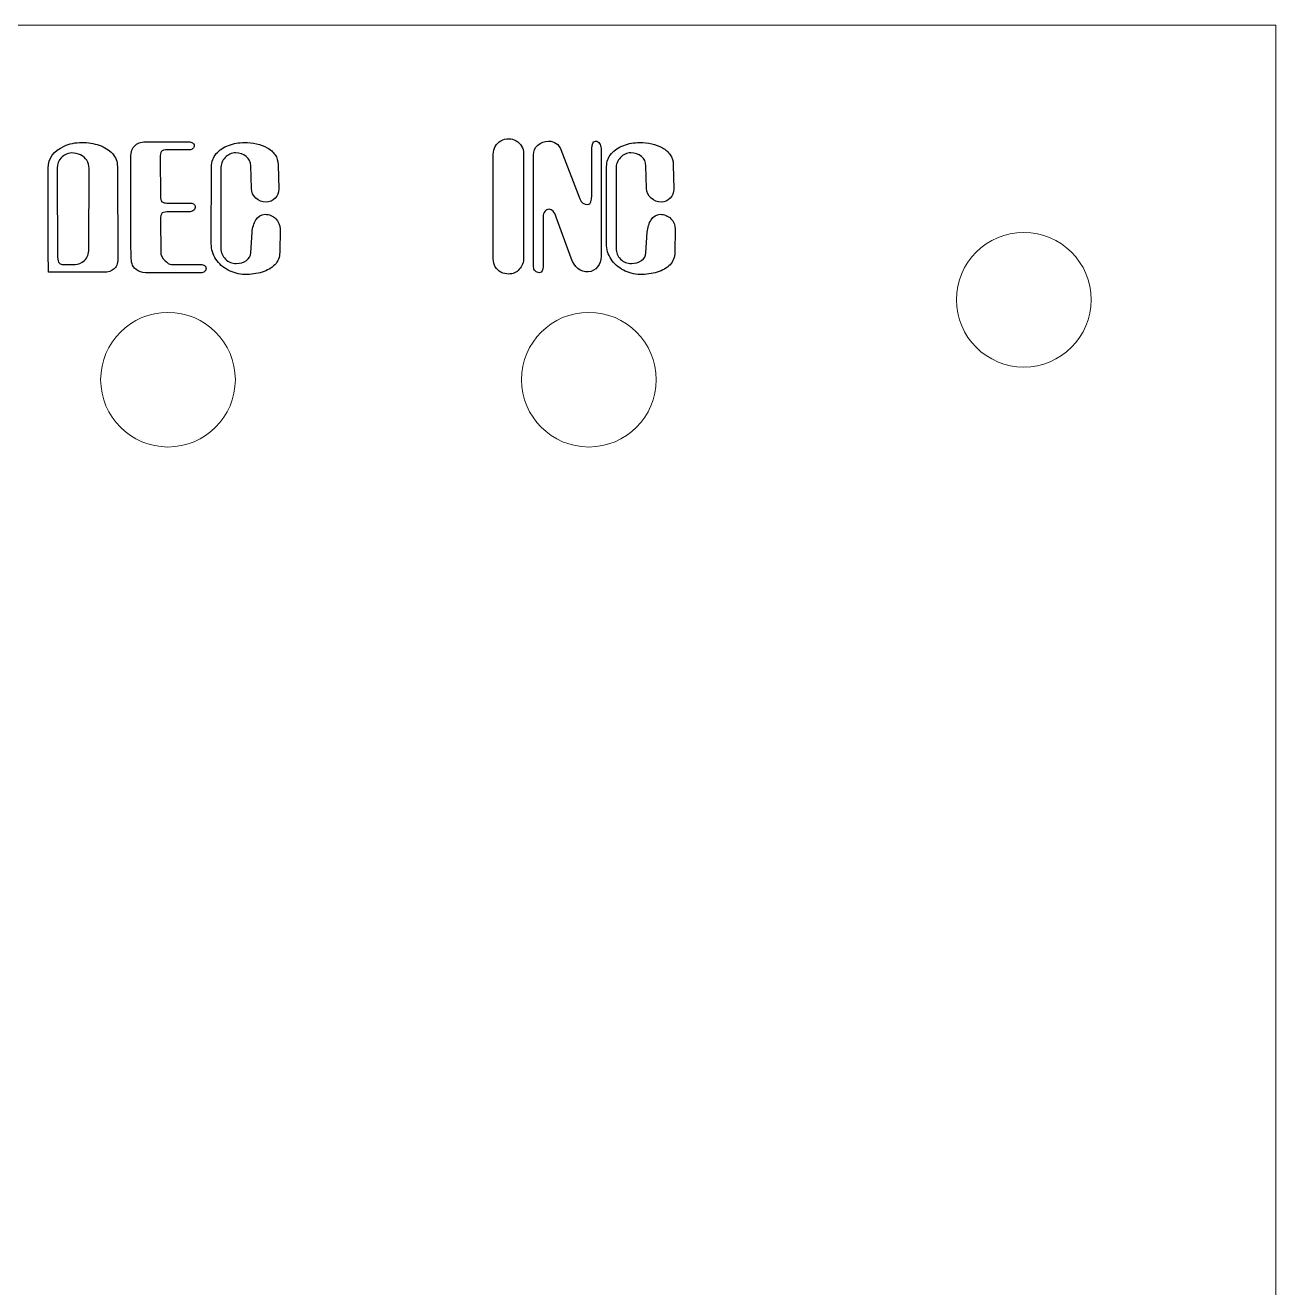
# Model space of a CAD drawing. Header units: millimetres. Extents: x -44 to 61, y -53 to 109.
# Drawn here: x 31.43 to 61.14, y 40.73 to 70.73 of the extents above; entities that cross this region are included whole.
import ezdxf

# ---------------------------------------------------------------- set-up
doc = ezdxf.new("R2010")
doc.units = ezdxf.units.MM
doc.header["$MEASUREMENT"] = 0
doc.layers.add('Layer 1', color=7, linetype='Continuous')

msp = doc.modelspace()

# ---------------------------------------------------------------- linework, layer by layer
at = {"layer": 'Layer 1', "color": 250, "lineweight": 20}
for centre in [(55.157, 64.2107), (34.822, 62.3106), (44.822, 62.3106)]:
    msp.add_ellipse(centre, major_axis=(0, 1.6), ratio=1, dxfattribs=at)
msp.add_open_spline([(61.1429, 70.7326), (61.1429, 70.7326), (-43.8571, 70.7326), (-43.8571, 70.7326), (-43.8571, 70.7326), (-43.8571, 70.7326), (-43.8571, 10.7326), (-43.8571, 10.7326), (-43.8571, 10.7326), (-43.8571, 10.7326), (-32.8571, 10.7326), (-32.8571, 10.7326), (-32.8571, 10.7326), (-32.8571, 10.7326), (-32.8571, 13.2326), (-32.8571, 13.2326), (-32.8571, 13.2326), (-32.8571, 13.2326), (-29.8571, 13.2326), (-29.8571, 13.2326), (-29.8571, 13.2326), (-29.8571, 13.2326), (-29.8571, 10.7326), (-29.8571, 10.7326), (-29.8571, 10.7326), (-29.8571, 10.7326), (47.1429, 10.7326), (47.1429, 10.7326), (47.1429, 10.7326), (47.1429, 10.7326), (47.1429, 13.2326), (47.1429, 13.2326), (47.1429, 13.2326), (47.1429, 13.2326), (50.1429, 13.2326), (50.1429, 13.2326), (50.1429, 13.2326), (50.1429, 13.2326), (50.1429, 10.7326), (50.1429, 10.7326), (50.1429, 10.7326), (50.1429, 10.7326), (61.1429, 10.7326), (61.1429, 10.7326), (61.1429, 10.7326), (61.1429, 10.7326), (61.1429, 70.7326), (61.1429, 70.7326)], degree=3, knots=[0, 0, 0, 0, 0.0769231, 0.0769231, 0.0769231, 0.0769231, 0.1538462, 0.1538462, 0.1538462, 0.1538462, 0.2307692, 0.2307692, 0.2307692, 0.2307692, 0.3076923, 0.3076923, 0.3076923, 0.3076923, 0.3846154, 0.3846154, 0.3846154, 0.3846154, 0.4615385, 0.4615385, 0.4615385, 0.4615385, 0.5384615, 0.5384615, 0.5384615, 0.5384615, 0.6153846, 0.6153846, 0.6153846, 0.6153846, 0.6923077, 0.6923077, 0.6923077, 0.6923077, 0.7692308, 0.7692308, 0.7692308, 0.7692308, 0.8461538, 0.8461538, 0.8461538, 0.8461538, 1, 1, 1, 1], dxfattribs=at)
at = {"layer": 'Layer 1', "color": 242}
for points, knots in [([(31.9812, 64.8628), (31.9812, 64.8628), (33.2896, 64.8628), (33.2896, 64.8628), (33.2896, 64.8628), (33.3995, 64.8628), (33.4849, 64.8912), (33.5457, 64.9481), (33.5457, 64.9481), (33.5838, 64.9831), (33.6078, 65.0225), (33.6168, 65.0645), (33.6168, 65.0645), (33.6259, 65.1072), (33.6304, 65.1667), (33.6304, 65.2431), (33.6304, 65.2431), (33.6304, 65.2431), (33.6233, 67.2299), (33.6233, 67.2299), (33.6233, 67.2299), (33.6233, 67.2299), (33.6194, 67.3728), (33.6194, 67.3728), (33.6194, 67.3728), (33.6194, 67.4931), (33.5793, 67.5972), (33.4997, 67.6839), (33.4997, 67.6839), (33.4195, 67.7705), (33.3154, 67.8365), (33.1861, 67.8811), (33.1861, 67.8811), (33.0574, 67.9258), (32.9235, 67.9478), (32.7844, 67.9478), (32.7844, 67.9478), (32.6182, 67.9478), (32.4759, 67.9193), (32.3582, 67.8617), (32.3582, 67.8617), (32.1047, 67.744), (31.9773, 67.5694), (31.9773, 67.3379), (31.9773, 67.3379), (31.9773, 67.3379), (31.9773, 65.3511), (31.9773, 65.3511), (31.9773, 65.3511), (31.9773, 65.3511), (31.9812, 64.8628), (31.9812, 64.8628)], [0, 0, 0, 0, 0.0714286, 0.0714286, 0.0714286, 0.0714286, 0.1428571, 0.1428571, 0.1428571, 0.1428571, 0.2142857, 0.2142857, 0.2142857, 0.2142857, 0.2857143, 0.2857143, 0.2857143, 0.2857143, 0.3571429, 0.3571429, 0.3571429, 0.3571429, 0.4285714, 0.4285714, 0.4285714, 0.4285714, 0.5, 0.5, 0.5, 0.5, 0.5714286, 0.5714286, 0.5714286, 0.5714286, 0.6428571, 0.6428571, 0.6428571, 0.6428571, 0.7142857, 0.7142857, 0.7142857, 0.7142857, 0.7857143, 0.7857143, 0.7857143, 0.7857143, 0.8571429, 0.8571429, 0.8571429, 0.8571429, 1, 1, 1, 1]), ([(33.9454, 65.2469), (33.9454, 65.1726), (33.9525, 65.1118), (33.968, 65.0639), (33.968, 65.0639), (33.9829, 65.016), (34.0146, 64.9727), (34.0618, 64.9326), (34.0618, 64.9326), (34.1271, 64.8783), (34.2034, 64.8511), (34.2907, 64.8511), (34.2907, 64.8511), (34.2907, 64.8511), (35.6062, 64.8511), (35.6062, 64.8511), (35.6062, 64.8511), (35.6379, 64.8511), (35.6657, 64.8602), (35.6903, 64.8783), (35.6903, 64.8783), (35.7142, 64.897), (35.7265, 64.9197), (35.7265, 64.9475), (35.7265, 64.9475), (35.7265, 64.9779), (35.7142, 65.0025), (35.6896, 65.0212), (35.6896, 65.0212), (35.6651, 65.04), (35.636, 65.049), (35.6023, 65.049), (35.6023, 65.049), (35.6023, 65.049), (34.9077, 65.049), (34.9077, 65.049), (34.9077, 65.049), (34.878, 65.049), (34.856, 65.0542), (34.8405, 65.0645), (34.8405, 65.0645), (34.8256, 65.0749), (34.7971, 65.0982), (34.7564, 65.1344), (34.7564, 65.1344), (34.6846, 65.2023), (34.6484, 65.2728), (34.6484, 65.3478), (34.6484, 65.3478), (34.6484, 65.3478), (34.64, 66.1045), (34.64, 66.1045), (34.64, 66.1045), (34.64, 66.1899), (34.6555, 66.2455), (34.6872, 66.2714), (34.6872, 66.2714), (34.7182, 66.2921), (34.7726, 66.3024), (34.8502, 66.3024), (34.8502, 66.3024), (34.8502, 66.3024), (35.3469, 66.3024), (35.3469, 66.3024), (35.3469, 66.3024), (35.3792, 66.3024), (35.4083, 66.3141), (35.4335, 66.3374), (35.4335, 66.3374), (35.4581, 66.3606), (35.4704, 66.3891), (35.4704, 66.4227), (35.4704, 66.4227), (35.4678, 66.4796), (35.418, 66.5081), (35.3229, 66.5081), (35.3229, 66.5081), (35.3229, 66.5081), (34.7952, 66.5081), (34.7952, 66.5081), (34.7952, 66.5081), (34.7441, 66.5081), (34.7053, 66.5184), (34.6788, 66.5391), (34.6788, 66.5391), (34.6529, 66.5631), (34.64, 66.6103), (34.64, 66.6827), (34.64, 66.6827), (34.64, 66.6827), (34.6361, 67.5714), (34.6361, 67.5714), (34.6361, 67.5714), (34.6361, 67.6561), (34.6439, 67.7085), (34.6594, 67.7266), (34.6594, 67.7266), (34.6852, 67.7576), (34.7363, 67.7731), (34.8114, 67.7731), (34.8114, 67.7731), (34.8114, 67.7731), (35.3391, 67.7731), (35.3391, 67.7731), (35.3391, 67.7731), (35.3669, 67.7731), (35.3908, 67.7828), (35.4122, 67.8029), (35.4122, 67.8029), (35.4329, 67.8223), (35.4432, 67.8462), (35.4432, 67.874), (35.4432, 67.874), (35.4432, 67.9012), (35.4309, 67.9232), (35.4057, 67.9394), (35.4057, 67.9394), (35.3805, 67.9555), (35.352, 67.9633), (35.3191, 67.9633), (35.3191, 67.9633), (35.3191, 67.9633), (34.2836, 67.9633), (34.2836, 67.9633), (34.2836, 67.9633), (34.1775, 67.9633), (34.0902, 67.9296), (34.023, 67.8617), (34.023, 67.8617), (33.9855, 67.8216), (33.9622, 67.7757), (33.9525, 67.7246), (33.9525, 67.7246), (33.9428, 67.6735), (33.9376, 67.6043), (33.9376, 67.517), (33.9376, 67.517), (33.9376, 67.517), (33.9415, 65.5302), (33.9415, 65.5302), (33.9415, 65.5302), (33.9415, 65.5302), (33.9454, 65.2469), (33.9454, 65.2469)], [0, 0, 0, 0, 0.027027, 0.027027, 0.027027, 0.027027, 0.0540541, 0.0540541, 0.0540541, 0.0540541, 0.0810811, 0.0810811, 0.0810811, 0.0810811, 0.1081081, 0.1081081, 0.1081081, 0.1081081, 0.1351351, 0.1351351, 0.1351351, 0.1351351, 0.1621622, 0.1621622, 0.1621622, 0.1621622, 0.1891892, 0.1891892, 0.1891892, 0.1891892, 0.2162162, 0.2162162, 0.2162162, 0.2162162, 0.2432432, 0.2432432, 0.2432432, 0.2432432, 0.2702703, 0.2702703, 0.2702703, 0.2702703, 0.2972973, 0.2972973, 0.2972973, 0.2972973, 0.3243243, 0.3243243, 0.3243243, 0.3243243, 0.3513514, 0.3513514, 0.3513514, 0.3513514, 0.3783784, 0.3783784, 0.3783784, 0.3783784, 0.4054054, 0.4054054, 0.4054054, 0.4054054, 0.4324324, 0.4324324, 0.4324324, 0.4324324, 0.4594595, 0.4594595, 0.4594595, 0.4594595, 0.4864865, 0.4864865, 0.4864865, 0.4864865, 0.5135135, 0.5135135, 0.5135135, 0.5135135, 0.5405405, 0.5405405, 0.5405405, 0.5405405, 0.5675676, 0.5675676, 0.5675676, 0.5675676, 0.5945946, 0.5945946, 0.5945946, 0.5945946, 0.6216216, 0.6216216, 0.6216216, 0.6216216, 0.6486486, 0.6486486, 0.6486486, 0.6486486, 0.6756757, 0.6756757, 0.6756757, 0.6756757, 0.7027027, 0.7027027, 0.7027027, 0.7027027, 0.7297297, 0.7297297, 0.7297297, 0.7297297, 0.7567568, 0.7567568, 0.7567568, 0.7567568, 0.7837838, 0.7837838, 0.7837838, 0.7837838, 0.8108108, 0.8108108, 0.8108108, 0.8108108, 0.8378378, 0.8378378, 0.8378378, 0.8378378, 0.8648649, 0.8648649, 0.8648649, 0.8648649, 0.8918919, 0.8918919, 0.8918919, 0.8918919, 0.9189189, 0.9189189, 0.9189189, 0.9189189, 0.9459459, 0.9459459, 0.9459459, 0.9459459, 1, 1, 1, 1]), ([(35.8513, 65.538), (35.8513, 65.4054), (35.8882, 65.2838), (35.9613, 65.1738), (35.9613, 65.1738), (36.0344, 65.0639), (36.132, 64.9772), (36.253, 64.9139), (36.253, 64.9139), (36.3746, 64.8505), (36.5052, 64.8155), (36.6462, 64.8084), (36.6462, 64.8084), (36.7943, 64.8084), (36.9321, 64.8278), (37.0582, 64.866), (37.0582, 64.866), (37.1836, 64.9048), (37.2852, 64.9637), (37.3615, 65.0432), (37.3615, 65.0432), (37.4378, 65.1228), (37.4766, 65.2204), (37.4773, 65.3362), (37.4773, 65.3362), (37.4773, 65.3362), (37.485, 65.8879), (37.485, 65.8879), (37.485, 65.8879), (37.485, 65.9836), (37.4501, 66.0664), (37.3816, 66.1362), (37.3816, 66.1362), (37.3124, 66.2054), (37.2283, 66.2403), (37.1274, 66.2403), (37.1274, 66.2403), (37.0368, 66.2352), (36.965, 66.1912), (36.9127, 66.1084), (36.9127, 66.1084), (36.8603, 66.025), (36.8299, 65.9273), (36.8215, 65.8141), (36.8215, 65.8141), (36.8215, 65.8141), (36.7904, 65.3284), (36.7904, 65.3284), (36.7904, 65.3284), (36.7865, 65.2502), (36.751, 65.1881), (36.6837, 65.1415), (36.6837, 65.1415), (36.6164, 65.0949), (36.5369, 65.0717), (36.4444, 65.0717), (36.4444, 65.0717), (36.3448, 65.0717), (36.2588, 65.1066), (36.187, 65.1764), (36.187, 65.1764), (36.1152, 65.2463), (36.0796, 65.3304), (36.0796, 65.4293), (36.0796, 65.4293), (36.0796, 65.4293), (36.0796, 67.323), (36.0796, 67.323), (36.0796, 67.323), (36.0796, 67.4265), (36.1133, 67.5151), (36.1812, 67.5888), (36.1812, 67.5888), (36.2491, 67.6625), (36.3319, 67.6988), (36.4289, 67.6988), (36.4289, 67.6988), (36.5272, 67.6988), (36.6113, 67.6703), (36.6818, 67.6134), (36.6818, 67.6134), (36.7523, 67.5565), (36.7885, 67.4827), (36.7904, 67.3928), (36.7904, 67.3928), (36.7904, 67.3928), (36.8053, 66.8535), (36.8053, 66.8535), (36.8053, 66.8535), (36.8072, 66.7636), (36.8428, 66.6866), (36.9114, 66.6232), (36.9114, 66.6232), (36.9806, 66.5592), (37.0601, 66.5275), (37.1513, 66.5275), (37.1513, 66.5275), (37.2373, 66.5327), (37.3091, 66.5644), (37.3667, 66.6226), (37.3667, 66.6226), (37.4249, 66.6808), (37.4533, 66.7519), (37.4533, 66.8341), (37.4533, 66.8341), (37.4533, 66.8341), (37.4385, 67.4194), (37.4385, 67.4194), (37.4385, 67.4194), (37.4365, 67.5086), (37.4126, 67.5869), (37.3667, 67.6548), (37.3667, 67.6548), (37.3201, 67.7227), (37.2587, 67.7783), (37.1811, 67.8216), (37.1811, 67.8216), (37.1035, 67.8643), (37.0187, 67.8967), (36.9269, 67.9167), (36.9269, 67.9167), (36.8344, 67.9374), (36.7387, 67.9478), (36.6384, 67.9478), (36.6384, 67.9478), (36.5065, 67.9458), (36.381, 67.9225), (36.2614, 67.8779), (36.2614, 67.8779), (36.1411, 67.8326), (36.0441, 67.7673), (35.9684, 67.6813), (35.9684, 67.6813), (35.8927, 67.5946), (35.8552, 67.4918), (35.8552, 67.3728), (35.8552, 67.3728), (35.8552, 67.3728), (35.8513, 65.538), (35.8513, 65.538)], [0, 0, 0, 0, 0.0277778, 0.0277778, 0.0277778, 0.0277778, 0.0555556, 0.0555556, 0.0555556, 0.0555556, 0.0833333, 0.0833333, 0.0833333, 0.0833333, 0.1111111, 0.1111111, 0.1111111, 0.1111111, 0.1388889, 0.1388889, 0.1388889, 0.1388889, 0.1666667, 0.1666667, 0.1666667, 0.1666667, 0.1944444, 0.1944444, 0.1944444, 0.1944444, 0.2222222, 0.2222222, 0.2222222, 0.2222222, 0.25, 0.25, 0.25, 0.25, 0.2777778, 0.2777778, 0.2777778, 0.2777778, 0.3055556, 0.3055556, 0.3055556, 0.3055556, 0.3333333, 0.3333333, 0.3333333, 0.3333333, 0.3611111, 0.3611111, 0.3611111, 0.3611111, 0.3888889, 0.3888889, 0.3888889, 0.3888889, 0.4166667, 0.4166667, 0.4166667, 0.4166667, 0.4444444, 0.4444444, 0.4444444, 0.4444444, 0.4722222, 0.4722222, 0.4722222, 0.4722222, 0.5, 0.5, 0.5, 0.5, 0.5277778, 0.5277778, 0.5277778, 0.5277778, 0.5555556, 0.5555556, 0.5555556, 0.5555556, 0.5833333, 0.5833333, 0.5833333, 0.5833333, 0.6111111, 0.6111111, 0.6111111, 0.6111111, 0.6388889, 0.6388889, 0.6388889, 0.6388889, 0.6666667, 0.6666667, 0.6666667, 0.6666667, 0.6944444, 0.6944444, 0.6944444, 0.6944444, 0.7222222, 0.7222222, 0.7222222, 0.7222222, 0.75, 0.75, 0.75, 0.75, 0.7777778, 0.7777778, 0.7777778, 0.7777778, 0.8055556, 0.8055556, 0.8055556, 0.8055556, 0.8333333, 0.8333333, 0.8333333, 0.8333333, 0.8611111, 0.8611111, 0.8611111, 0.8611111, 0.8888889, 0.8888889, 0.8888889, 0.8888889, 0.9166667, 0.9166667, 0.9166667, 0.9166667, 0.9444444, 0.9444444, 0.9444444, 0.9444444, 1, 1, 1, 1]), ([(42.5503, 65.1732), (42.5503, 65.1072), (42.5665, 65.0471), (42.5988, 64.9928), (42.5988, 64.9928), (42.6318, 64.9384), (42.6765, 64.8957), (42.7327, 64.8653), (42.7327, 64.8653), (42.789, 64.835), (42.8511, 64.8201), (42.919, 64.8201), (42.919, 64.8201), (43.0173, 64.8201), (43.1007, 64.8576), (43.1693, 64.9333), (43.1693, 64.9333), (43.2378, 65.0089), (43.2721, 65.0995), (43.2721, 65.2049), (43.2721, 65.2049), (43.2721, 65.2049), (43.2721, 67.1911), (43.2721, 67.1911), (43.2721, 67.1911), (43.2721, 67.1911), (43.2721, 67.6839), (43.2721, 67.6839), (43.2721, 67.6839), (43.2721, 67.7486), (43.2559, 67.8074), (43.2236, 67.8604), (43.2236, 67.8604), (43.1906, 67.9141), (43.1473, 67.9568), (43.0923, 67.9885), (43.0923, 67.9885), (43.038, 68.0202), (42.9798, 68.0364), (42.919, 68.037), (42.919, 68.037), (42.8511, 68.037), (42.789, 68.0208), (42.7321, 67.9892), (42.7321, 67.9892), (42.6752, 67.9568), (42.6305, 67.9122), (42.5988, 67.8553), (42.5988, 67.8553), (42.5665, 67.7984), (42.5503, 67.7363), (42.5503, 67.669), (42.5503, 67.669), (42.5503, 67.669), (42.5503, 65.6809), (42.5503, 65.6809), (42.5503, 65.6809), (42.5503, 65.6809), (42.5503, 65.1732), (42.5503, 65.1732)], [0, 0, 0, 0, 0.0625, 0.0625, 0.0625, 0.0625, 0.125, 0.125, 0.125, 0.125, 0.1875, 0.1875, 0.1875, 0.1875, 0.25, 0.25, 0.25, 0.25, 0.3125, 0.3125, 0.3125, 0.3125, 0.375, 0.375, 0.375, 0.375, 0.4375, 0.4375, 0.4375, 0.4375, 0.5, 0.5, 0.5, 0.5, 0.5625, 0.5625, 0.5625, 0.5625, 0.625, 0.625, 0.625, 0.625, 0.6875, 0.6875, 0.6875, 0.6875, 0.75, 0.75, 0.75, 0.75, 0.8125, 0.8125, 0.8125, 0.8125, 0.875, 0.875, 0.875, 0.875, 1, 1, 1, 1]), ([(43.5088, 64.9902), (43.5088, 64.954), (43.5218, 64.9216), (43.547, 64.8932), (43.547, 64.8932), (43.5728, 64.8653), (43.6065, 64.8511), (43.6479, 64.8511), (43.6479, 64.8511), (43.708, 64.8608), (43.7378, 64.9113), (43.7378, 65.0025), (43.7378, 65.0025), (43.7378, 65.0025), (43.7378, 66.1899), (43.7378, 66.1899), (43.7378, 66.1899), (43.7378, 66.2339), (43.7507, 66.2727), (43.7759, 66.3057), (43.7759, 66.3057), (43.8012, 66.338), (43.8348, 66.3568), (43.8775, 66.3606), (43.8775, 66.3606), (43.9473, 66.3606), (44.0042, 66.2985), (44.0476, 66.175), (44.0476, 66.175), (44.0476, 66.175), (44.4046, 65.1958), (44.4046, 65.1958), (44.4046, 65.1958), (44.4828, 64.9785), (44.6167, 64.8699), (44.8081, 64.8699), (44.8081, 64.8699), (44.9006, 64.8822), (44.9744, 64.9229), (45.0293, 64.9921), (45.0293, 64.9921), (45.0843, 65.062), (45.1115, 65.1441), (45.1115, 65.2398), (45.1115, 65.2398), (45.1115, 65.2398), (45.1115, 67.2266), (45.1115, 67.2266), (45.1115, 67.2266), (45.1115, 67.2266), (45.1115, 67.8081), (45.1115, 67.8081), (45.1115, 67.8081), (45.1115, 67.8514), (45.0992, 67.8902), (45.0752, 67.9258), (45.0752, 67.9258), (45.0513, 67.9613), (45.019, 67.9788), (44.9789, 67.9788), (44.9789, 67.9788), (44.922, 67.9704), (44.8935, 67.9115), (44.8935, 67.8009), (44.8935, 67.8009), (44.8935, 67.8009), (44.8935, 66.6866), (44.8935, 66.6866), (44.8935, 66.6866), (44.8935, 66.5553), (44.8625, 66.4835), (44.801, 66.4693), (44.801, 66.4693), (44.706, 66.4693), (44.6413, 66.5159), (44.6064, 66.6083), (44.6064, 66.6083), (44.6064, 66.6083), (44.1569, 67.777), (44.1569, 67.777), (44.1569, 67.777), (44.109, 67.9077), (44.0113, 67.9749), (43.8619, 67.9788), (43.8619, 67.9788), (43.7669, 67.9788), (43.6834, 67.9478), (43.6123, 67.885), (43.6123, 67.885), (43.5405, 67.8223), (43.5049, 67.7453), (43.5049, 67.6528), (43.5049, 67.6528), (43.5049, 67.6528), (43.5049, 65.666), (43.5049, 65.666), (43.5049, 65.666), (43.5049, 65.666), (43.5088, 64.9902), (43.5088, 64.9902)], [0, 0, 0, 0, 0.0384615, 0.0384615, 0.0384615, 0.0384615, 0.0769231, 0.0769231, 0.0769231, 0.0769231, 0.1153846, 0.1153846, 0.1153846, 0.1153846, 0.1538462, 0.1538462, 0.1538462, 0.1538462, 0.1923077, 0.1923077, 0.1923077, 0.1923077, 0.2307692, 0.2307692, 0.2307692, 0.2307692, 0.2692308, 0.2692308, 0.2692308, 0.2692308, 0.3076923, 0.3076923, 0.3076923, 0.3076923, 0.3461538, 0.3461538, 0.3461538, 0.3461538, 0.3846154, 0.3846154, 0.3846154, 0.3846154, 0.4230769, 0.4230769, 0.4230769, 0.4230769, 0.4615385, 0.4615385, 0.4615385, 0.4615385, 0.5, 0.5, 0.5, 0.5, 0.5384615, 0.5384615, 0.5384615, 0.5384615, 0.5769231, 0.5769231, 0.5769231, 0.5769231, 0.6153846, 0.6153846, 0.6153846, 0.6153846, 0.6538462, 0.6538462, 0.6538462, 0.6538462, 0.6923077, 0.6923077, 0.6923077, 0.6923077, 0.7307692, 0.7307692, 0.7307692, 0.7307692, 0.7692308, 0.7692308, 0.7692308, 0.7692308, 0.8076923, 0.8076923, 0.8076923, 0.8076923, 0.8461538, 0.8461538, 0.8461538, 0.8461538, 0.8846154, 0.8846154, 0.8846154, 0.8846154, 0.9230769, 0.9230769, 0.9230769, 0.9230769, 1, 1, 1, 1]), ([(45.2401, 65.538), (45.2401, 65.4054), (45.277, 65.2838), (45.3501, 65.1738), (45.3501, 65.1738), (45.4232, 65.0639), (45.5208, 64.9772), (45.6418, 64.9139), (45.6418, 64.9139), (45.7634, 64.8505), (45.894, 64.8155), (46.035, 64.8084), (46.035, 64.8084), (46.1831, 64.8084), (46.3209, 64.8278), (46.447, 64.866), (46.447, 64.866), (46.5724, 64.9048), (46.674, 64.9637), (46.7503, 65.0432), (46.7503, 65.0432), (46.8266, 65.1228), (46.8654, 65.2204), (46.8661, 65.3362), (46.8661, 65.3362), (46.8661, 65.3362), (46.8738, 65.8879), (46.8738, 65.8879), (46.8738, 65.8879), (46.8738, 65.9836), (46.8389, 66.0664), (46.7704, 66.1362), (46.7704, 66.1362), (46.7012, 66.2054), (46.6171, 66.2403), (46.5162, 66.2403), (46.5162, 66.2403), (46.4256, 66.2352), (46.3538, 66.1912), (46.3015, 66.1084), (46.3015, 66.1084), (46.2491, 66.025), (46.2187, 65.9273), (46.2103, 65.8141), (46.2103, 65.8141), (46.2103, 65.8141), (46.1792, 65.3284), (46.1792, 65.3284), (46.1792, 65.3284), (46.1753, 65.2502), (46.1398, 65.1881), (46.0725, 65.1415), (46.0725, 65.1415), (46.0052, 65.0949), (45.9257, 65.0717), (45.8332, 65.0717), (45.8332, 65.0717), (45.7336, 65.0717), (45.6476, 65.1066), (45.5758, 65.1764), (45.5758, 65.1764), (45.504, 65.2463), (45.4684, 65.3304), (45.4684, 65.4293), (45.4684, 65.4293), (45.4684, 65.4293), (45.4684, 67.323), (45.4684, 67.323), (45.4684, 67.323), (45.4684, 67.4265), (45.5021, 67.5151), (45.57, 67.5888), (45.57, 67.5888), (45.6379, 67.6625), (45.7207, 67.6988), (45.8177, 67.6988), (45.8177, 67.6988), (45.916, 67.6988), (46.0001, 67.6703), (46.0706, 67.6134), (46.0706, 67.6134), (46.1411, 67.5565), (46.1773, 67.4827), (46.1792, 67.3928), (46.1792, 67.3928), (46.1792, 67.3928), (46.1941, 66.8535), (46.1941, 66.8535), (46.1941, 66.8535), (46.196, 66.7636), (46.2316, 66.6866), (46.3002, 66.6232), (46.3002, 66.6232), (46.3694, 66.5592), (46.4489, 66.5275), (46.5401, 66.5275), (46.5401, 66.5275), (46.6261, 66.5327), (46.6979, 66.5644), (46.7555, 66.6226), (46.7555, 66.6226), (46.8137, 66.6808), (46.8421, 66.7519), (46.8421, 66.8341), (46.8421, 66.8341), (46.8421, 66.8341), (46.8273, 67.4194), (46.8273, 67.4194), (46.8273, 67.4194), (46.8253, 67.5086), (46.8014, 67.5869), (46.7555, 67.6548), (46.7555, 67.6548), (46.7089, 67.7227), (46.6475, 67.7783), (46.5699, 67.8216), (46.5699, 67.8216), (46.4923, 67.8643), (46.4075, 67.8967), (46.3157, 67.9167), (46.3157, 67.9167), (46.2232, 67.9374), (46.1275, 67.9478), (46.0272, 67.9478), (46.0272, 67.9478), (45.8953, 67.9458), (45.7698, 67.9225), (45.6502, 67.8779), (45.6502, 67.8779), (45.5299, 67.8326), (45.4329, 67.7673), (45.3572, 67.6813), (45.3572, 67.6813), (45.2815, 67.5946), (45.244, 67.4918), (45.244, 67.3728), (45.244, 67.3728), (45.244, 67.3728), (45.2401, 65.538), (45.2401, 65.538)], [0, 0, 0, 0, 0.0277778, 0.0277778, 0.0277778, 0.0277778, 0.0555556, 0.0555556, 0.0555556, 0.0555556, 0.0833333, 0.0833333, 0.0833333, 0.0833333, 0.1111111, 0.1111111, 0.1111111, 0.1111111, 0.1388889, 0.1388889, 0.1388889, 0.1388889, 0.1666667, 0.1666667, 0.1666667, 0.1666667, 0.1944444, 0.1944444, 0.1944444, 0.1944444, 0.2222222, 0.2222222, 0.2222222, 0.2222222, 0.25, 0.25, 0.25, 0.25, 0.2777778, 0.2777778, 0.2777778, 0.2777778, 0.3055556, 0.3055556, 0.3055556, 0.3055556, 0.3333333, 0.3333333, 0.3333333, 0.3333333, 0.3611111, 0.3611111, 0.3611111, 0.3611111, 0.3888889, 0.3888889, 0.3888889, 0.3888889, 0.4166667, 0.4166667, 0.4166667, 0.4166667, 0.4444444, 0.4444444, 0.4444444, 0.4444444, 0.4722222, 0.4722222, 0.4722222, 0.4722222, 0.5, 0.5, 0.5, 0.5, 0.5277778, 0.5277778, 0.5277778, 0.5277778, 0.5555556, 0.5555556, 0.5555556, 0.5555556, 0.5833333, 0.5833333, 0.5833333, 0.5833333, 0.6111111, 0.6111111, 0.6111111, 0.6111111, 0.6388889, 0.6388889, 0.6388889, 0.6388889, 0.6666667, 0.6666667, 0.6666667, 0.6666667, 0.6944444, 0.6944444, 0.6944444, 0.6944444, 0.7222222, 0.7222222, 0.7222222, 0.7222222, 0.75, 0.75, 0.75, 0.75, 0.7777778, 0.7777778, 0.7777778, 0.7777778, 0.8055556, 0.8055556, 0.8055556, 0.8055556, 0.8333333, 0.8333333, 0.8333333, 0.8333333, 0.8611111, 0.8611111, 0.8611111, 0.8611111, 0.8888889, 0.8888889, 0.8888889, 0.8888889, 0.9166667, 0.9166667, 0.9166667, 0.9166667, 0.9444444, 0.9444444, 0.9444444, 0.9444444, 1, 1, 1, 1]), ([(32.1868, 67.3379), (32.1868, 67.4349), (32.2192, 67.517), (32.2839, 67.5843), (32.2839, 67.5843), (32.3485, 67.6515), (32.4307, 67.6897), (32.529, 67.6988), (32.529, 67.6988), (32.6066, 67.6988), (32.6777, 67.6832), (32.7411, 67.6522), (32.7411, 67.6522), (32.8051, 67.6211), (32.8556, 67.5778), (32.8924, 67.5228), (32.8924, 67.5228), (32.9293, 67.4679), (32.9481, 67.4064), (32.9481, 67.3379), (32.9481, 67.3379), (32.9481, 67.3379), (32.9403, 65.4099), (32.9403, 65.4099), (32.9403, 65.4099), (32.9403, 65.298), (32.906, 65.2081), (32.8362, 65.1422), (32.8362, 65.1422), (32.7689, 65.0801), (32.6952, 65.049), (32.6143, 65.049), (32.6143, 65.049), (32.6143, 65.049), (32.3311, 65.049), (32.3311, 65.049), (32.3311, 65.049), (32.2955, 65.049), (32.2657, 65.0594), (32.2418, 65.0807), (32.2418, 65.0807), (32.2134, 65.1034), (32.1991, 65.1532), (32.1991, 65.2314), (32.1991, 65.2314), (32.1991, 65.2314), (32.1914, 67.2176), (32.1914, 67.2176), (32.1914, 67.2176), (32.1914, 67.2176), (32.1868, 67.3379), (32.1868, 67.3379)], [0, 0, 0, 0, 0.0714286, 0.0714286, 0.0714286, 0.0714286, 0.1428571, 0.1428571, 0.1428571, 0.1428571, 0.2142857, 0.2142857, 0.2142857, 0.2142857, 0.2857143, 0.2857143, 0.2857143, 0.2857143, 0.3571429, 0.3571429, 0.3571429, 0.3571429, 0.4285714, 0.4285714, 0.4285714, 0.4285714, 0.5, 0.5, 0.5, 0.5, 0.5714286, 0.5714286, 0.5714286, 0.5714286, 0.6428571, 0.6428571, 0.6428571, 0.6428571, 0.7142857, 0.7142857, 0.7142857, 0.7142857, 0.7857143, 0.7857143, 0.7857143, 0.7857143, 0.8571429, 0.8571429, 0.8571429, 0.8571429, 1, 1, 1, 1])]:
    msp.add_open_spline(points, degree=3, knots=knots, dxfattribs=at)

doc.saveas('drawing.dxf')
